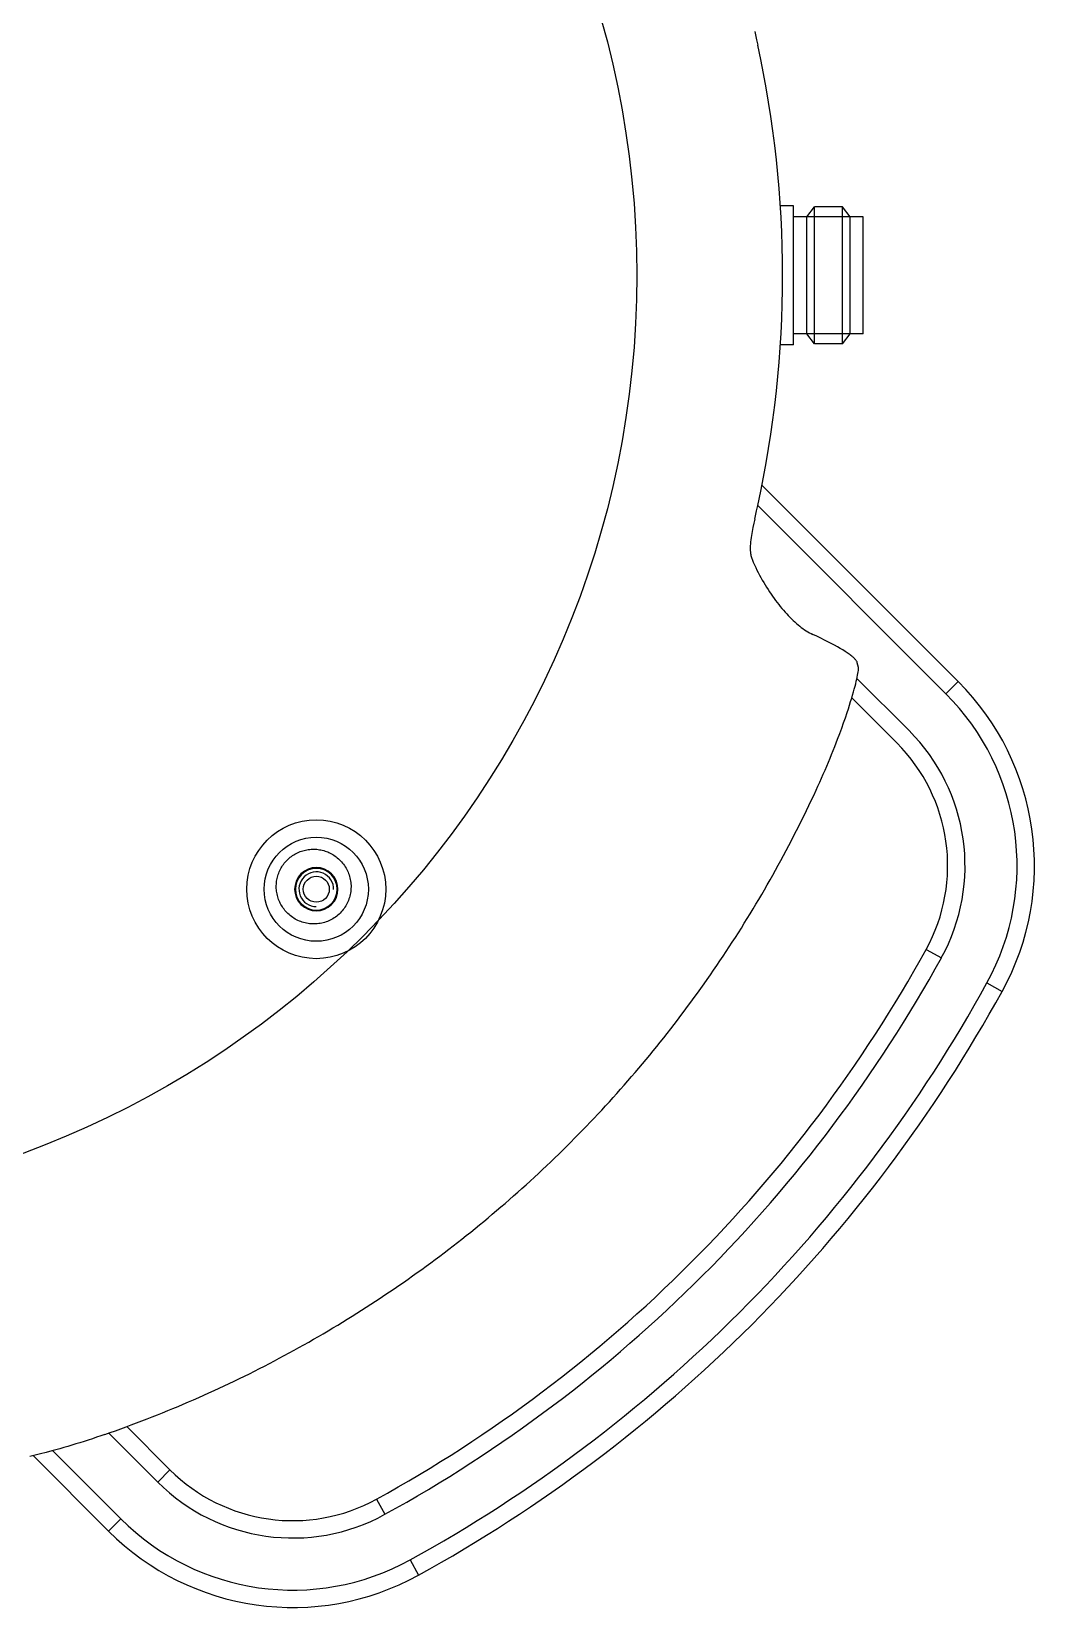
# Model space of a CAD drawing. Header units: millimetres. Extents: x -139278 to 641613, y -260926 to 217780.
# Drawn here: x 43906.3 to 44137.5, y 13716.3 to 14079.6 of the extents above; entities that cross this region are included whole.
import ezdxf

# ---------------------------------------------------------------- set-up
doc = ezdxf.new("R2010")
doc.units = ezdxf.units.MM

msp = doc.modelspace()

# ---------------------------------------------------------------- linework, layer by layer
for p, q in [((44073.033, 14079.568), (44073.451, 14077.686)), ((44073.451, 14077.686), (44073.728, 14076.426)), ((44081.998, 14039.376), (44078.931, 14039.376)), ((44081.998, 14007.354), (44081.998, 14039.376)), ((44085, 14036.875), (44086.77, 14039.176)), ((44093.236, 14039.176), (44086.77, 14039.176)), ((44086.77, 14007.554), (44086.77, 14039.176)), ((44095.006, 14036.875), (44093.236, 14039.176)), ((44093.236, 14007.554), (44093.236, 14039.176)), ((44085, 14036.875), (44081.998, 14036.875)), ((44095.006, 14036.875), (44085, 14036.875)), ((44085, 14009.856), (44085, 14036.875)), ((44098.009, 14036.875), (44095.006, 14036.875)), ((44095.006, 14009.856), (44095.006, 14036.875)), ((44098.009, 14009.856), (44098.009, 14036.875)), ((44085, 14009.856), (44081.998, 14009.856)), ((44095.006, 14009.856), (44085, 14009.856)), ((44086.77, 14007.554), (44085, 14009.856)), ((44093.236, 14007.554), (44095.006, 14009.856)), ((44098.009, 14009.856), (44095.006, 14009.856)), ((44081.998, 14007.354), (44078.931, 14007.354)), ((44093.236, 14007.554), (44086.77, 14007.554)), ((44074.697, 13974.962), (44119.932, 13929.727)), ((44073.033, 13967.163), (44073.451, 13969.044)), ((44073.451, 13969.044), (44073.728, 13970.304)), ((44073.722, 13970.277), (44117.101, 13926.897)), ((44072.614, 13965.251), (44072.516, 13964.776)), ((44072.82, 13966.205), (44072.614, 13965.251)), ((44073.033, 13967.163), (44072.82, 13966.205)), ((44072.021, 13961.493), (44071.993, 13961.031)), ((44072.063, 13961.957), (44072.021, 13961.493)), ((44072.117, 13962.423), (44072.063, 13961.957)), ((44072.182, 13962.89), (44072.117, 13962.423)), ((44072.255, 13963.359), (44072.182, 13962.89)), ((44072.336, 13963.83), (44072.255, 13963.359)), ((44072.423, 13964.302), (44072.336, 13963.83)), ((44072.516, 13964.776), (44072.423, 13964.302)), ((44071.985, 13960.801), (44071.981, 13960.571)), ((44071.981, 13960.571), (44071.981, 13960.343)), ((44071.981, 13960.343), (44071.987, 13960.115)), ((44071.993, 13961.031), (44071.985, 13960.801)), ((44071.987, 13960.115), (44071.998, 13959.888)), ((44071.998, 13959.888), (44072.015, 13959.662)), ((44072.015, 13959.662), (44072.038, 13959.438)), ((44072.038, 13959.438), (44072.067, 13959.215)), ((44072.067, 13959.215), (44072.104, 13958.993)), ((44072.104, 13958.993), (44072.148, 13958.773)), ((44072.148, 13958.773), (44072.201, 13958.554)), ((44072.201, 13958.554), (44072.262, 13958.338)), ((44072.262, 13958.338), (44072.333, 13958.124)), ((44072.333, 13958.124), (44072.413, 13957.913)), ((44072.413, 13957.913), (44072.68, 13957.279)), ((44072.68, 13957.279), (44072.956, 13956.654)), ((44072.956, 13956.654), (44073.24, 13956.039)), ((44073.24, 13956.039), (44073.532, 13955.433)), ((44073.532, 13955.433), (44073.831, 13954.836)), ((44073.831, 13954.836), (44074.137, 13954.248)), ((44074.137, 13954.248), (44074.45, 13953.669)), ((44074.45, 13953.669), (44074.768, 13953.1)), ((44074.768, 13953.1), (44075.092, 13952.54)), ((44075.092, 13952.54), (44075.421, 13951.989)), ((44075.421, 13951.989), (44075.755, 13951.448)), ((44075.755, 13951.448), (44076.093, 13950.916)), ((44076.093, 13950.916), (44076.435, 13950.393)), ((44076.435, 13950.393), (44076.781, 13949.881)), ((44076.781, 13949.881), (44077.13, 13949.378)), ((44077.13, 13949.378), (44077.483, 13948.885)), ((44077.483, 13948.885), (44077.838, 13948.402)), ((44077.838, 13948.402), (44078.196, 13947.93)), ((44078.196, 13947.93), (44078.557, 13947.468)), ((44078.557, 13947.468), (44078.919, 13947.016)), ((44078.919, 13947.016), (44079.284, 13946.576)), ((44079.284, 13946.576), (44079.651, 13946.146)), ((44079.651, 13946.146), (44080.019, 13945.728)), ((44080.019, 13945.728), (44080.389, 13945.321)), ((44080.389, 13945.321), (44080.76, 13944.926)), ((44080.76, 13944.926), (44081.133, 13944.542)), ((44081.133, 13944.542), (44081.506, 13944.171)), ((44081.506, 13944.171), (44081.881, 13943.813)), ((44081.881, 13943.813), (44082.256, 13943.467)), ((44082.256, 13943.467), (44082.632, 13943.135)), ((44082.632, 13943.135), (44083.009, 13942.815)), ((44083.009, 13942.815), (44083.386, 13942.51)), ((44083.386, 13942.51), (44083.763, 13942.218)), ((44083.763, 13942.218), (44084.14, 13941.941)), ((44084.14, 13941.941), (44084.518, 13941.678)), ((44084.518, 13941.678), (44084.895, 13941.43)), ((44084.895, 13941.43), (44085.272, 13941.197)), ((44085.272, 13941.197), (44085.649, 13940.981)), ((44085.649, 13940.981), (44086.025, 13940.78)), ((44086.025, 13940.78), (44086.4, 13940.595)), ((44087.34, 13940.15), (44086.399, 13940.595)), ((44088.238, 13939.715), (44087.34, 13940.15)), ((44089.094, 13939.291), (44088.238, 13939.715)), ((44089.907, 13938.879), (44089.094, 13939.291)), ((44090.676, 13938.478), (44089.907, 13938.879)), ((44091.401, 13938.089), (44090.676, 13938.478)), ((44092.081, 13937.713), (44091.401, 13938.089)), ((44092.716, 13937.349), (44092.081, 13937.713)), ((44093.304, 13936.998), (44092.716, 13937.349)), ((44093.847, 13936.66), (44093.304, 13936.998)), ((44094.344, 13936.335), (44093.847, 13936.66)), ((44094.793, 13936.023), (44094.344, 13936.335)), ((44095, 13935.873), (44094.793, 13936.023)), ((44095.195, 13935.725), (44095, 13935.873)), ((44095.378, 13935.582), (44095.195, 13935.725)), ((44095.55, 13935.441), (44095.378, 13935.582)), ((44095.709, 13935.305), (44095.55, 13935.441)), ((44095.857, 13935.172), (44095.709, 13935.305)), ((44095.993, 13935.042), (44095.857, 13935.172)), ((44096.116, 13934.916), (44095.993, 13935.042)), ((44096.228, 13934.794), (44096.116, 13934.916)), ((44096.328, 13934.675), (44096.228, 13934.794)), ((44096.415, 13934.56), (44096.328, 13934.675)), ((44096.491, 13934.448), (44096.415, 13934.56)), ((44096.554, 13934.341), (44096.491, 13934.448)), ((44096.605, 13934.236), (44096.554, 13934.341)), ((44096.645, 13934.136), (44096.605, 13934.236)), ((44096.672, 13934.039), (44096.645, 13934.136)), ((44096.919, 13932.931), (44096.672, 13934.039)), ((44096.914, 13932.235), (44096.935, 13932.49)), ((44096.931, 13932.866), (44096.919, 13932.931)), ((44096.938, 13932.789), (44096.931, 13932.866)), ((44096.935, 13932.49), (44096.941, 13932.701)), ((44096.941, 13932.701), (44096.938, 13932.789)), ((44096.15, 13928.628), (44096.303, 13929.224)), ((44096.303, 13929.224), (44096.44, 13929.78)), ((44096.44, 13929.78), (44096.56, 13930.295)), ((44096.56, 13930.295), (44096.664, 13930.769)), ((44096.589, 13930.427), (44108.61, 13918.406)), ((44096.664, 13930.769), (44096.751, 13931.2)), ((44096.751, 13931.2), (44096.822, 13931.589)), ((44096.822, 13931.589), (44096.876, 13931.934)), ((44096.876, 13931.934), (44096.914, 13932.235)), ((44117.101, 13926.897), (44119.932, 13929.727)), ((44095.133, 13925.097), (44095.37, 13925.873)), ((44095.37, 13925.873), (44095.59, 13926.616)), ((44095.395, 13925.96), (44105.78, 13915.575)), ((44095.59, 13926.616), (44095.793, 13927.323)), ((44095.793, 13927.323), (44095.98, 13927.994)), ((44095.98, 13927.994), (44096.15, 13928.628)), ((44093.918, 13921.374), (44094.326, 13922.581)), ((44094.326, 13922.581), (44094.611, 13923.449)), ((44094.611, 13923.449), (44094.88, 13924.289)), ((44094.88, 13924.289), (44095.133, 13925.097)), ((44092.619, 13917.735), (44093.076, 13918.983)), ((44093.076, 13918.983), (44093.509, 13920.197)), ((44093.509, 13920.197), (44093.918, 13921.374)), ((44091.113, 13913.823), (44091.465, 13914.711)), ((44091.465, 13914.711), (44091.807, 13915.59)), ((44091.807, 13915.59), (44092.139, 13916.457)), ((44092.139, 13916.457), (44092.619, 13917.735)), ((44089.621, 13910.196), (44090.007, 13911.112)), ((44090.007, 13911.112), (44090.384, 13912.023)), ((44090.384, 13912.023), (44090.753, 13912.927)), ((44090.753, 13912.927), (44091.113, 13913.823)), ((44088.007, 13906.5), (44088.421, 13907.427)), ((44088.421, 13907.427), (44088.828, 13908.352)), ((44088.828, 13908.352), (44089.228, 13909.276)), ((44089.228, 13909.276), (44089.621, 13910.196)), ((44086.069, 13902.31), (44086.619, 13903.479)), ((44086.619, 13903.479), (44087.163, 13904.649)), ((44087.163, 13904.649), (44087.588, 13905.574)), ((44087.588, 13905.574), (44088.007, 13906.5)), ((44084.387, 13898.821), (44084.953, 13899.981)), ((44084.953, 13899.981), (44085.514, 13901.145)), ((44085.514, 13901.145), (44086.069, 13902.31)), ((44082.658, 13895.355), (44083.239, 13896.507)), ((44083.239, 13896.507), (44083.816, 13897.663)), ((44083.816, 13897.663), (44084.387, 13898.821)), ((44080.881, 13891.912), (44081.479, 13893.057)), ((44081.479, 13893.057), (44082.071, 13894.204)), ((44082.071, 13894.204), (44082.658, 13895.355)), ((43965.222, 13888.568), (43965.457, 13888.795)), ((43965.457, 13888.795), (43965.701, 13889.012)), ((43965.701, 13889.012), (43965.953, 13889.22)), ((43965.953, 13889.22), (43966.212, 13889.418)), ((43966.212, 13889.418), (43966.479, 13889.606)), ((43966.479, 13889.606), (43966.752, 13889.783)), ((43966.752, 13889.783), (43967.032, 13889.95)), ((43967.032, 13889.95), (43967.318, 13890.106)), ((43967.318, 13890.106), (43967.61, 13890.251)), ((43967.61, 13890.251), (43967.907, 13890.385)), ((43967.907, 13890.385), (43968.209, 13890.507)), ((43968.209, 13890.507), (43968.515, 13890.618)), ((43968.515, 13890.618), (43968.825, 13890.717)), ((43968.825, 13890.717), (43969.139, 13890.804)), ((43969.139, 13890.804), (43969.456, 13890.88)), ((43969.456, 13890.88), (43969.775, 13890.943)), ((43969.775, 13890.943), (43970.097, 13890.994)), ((43970.097, 13890.994), (43970.42, 13891.033)), ((43970.42, 13891.033), (43970.744, 13891.06)), ((43970.744, 13891.06), (43971.07, 13891.074)), ((43971.07, 13891.074), (43971.395, 13891.076)), ((43971.395, 13891.076), (43971.721, 13891.066)), ((43971.721, 13891.066), (43972.045, 13891.044)), ((43972.045, 13891.044), (43972.369, 13891.009)), ((43972.369, 13891.009), (43972.691, 13890.963)), ((43972.691, 13890.963), (43973.011, 13890.904)), ((43973.011, 13890.904), (43973.329, 13890.833)), ((43973.329, 13890.833), (43973.644, 13890.75)), ((43973.644, 13890.75), (43973.955, 13890.656)), ((43973.955, 13890.656), (43974.263, 13890.549)), ((43974.263, 13890.549), (43974.566, 13890.432)), ((43974.566, 13890.432), (43974.865, 13890.303)), ((43974.865, 13890.303), (43975.159, 13890.162)), ((43975.159, 13890.162), (43975.447, 13890.011)), ((43975.447, 13890.011), (43975.729, 13889.849)), ((43975.729, 13889.849), (43976.005, 13889.677)), ((43976.005, 13889.677), (43976.274, 13889.494)), ((43976.274, 13889.494), (43976.536, 13889.302)), ((43976.536, 13889.302), (43976.791, 13889.1)), ((43976.791, 13889.1), (43977.038, 13888.888)), ((43977.038, 13888.888), (43977.296, 13888.65)), ((44079.057, 13888.495), (44079.67, 13889.631)), ((44079.67, 13889.631), (44080.278, 13890.77)), ((44080.278, 13890.77), (44080.881, 13891.912)), ((43963.069, 13884.952), (43963.168, 13885.263)), ((43963.168, 13885.263), (43963.279, 13885.57)), ((43963.279, 13885.57), (43963.401, 13885.873)), ((43963.401, 13885.873), (43963.535, 13886.171)), ((43963.535, 13886.171), (43963.68, 13886.464)), ((43963.68, 13886.464), (43963.836, 13886.751)), ((43963.836, 13886.751), (43964.003, 13887.032)), ((43964.003, 13887.032), (43964.181, 13887.307)), ((43964.181, 13887.307), (43964.37, 13887.574)), ((43964.37, 13887.574), (43964.568, 13887.834)), ((43964.568, 13887.834), (43964.776, 13888.087)), ((43964.776, 13888.087), (43964.995, 13888.332)), ((43964.995, 13888.332), (43965.222, 13888.568)), ((43977.296, 13888.65), (43977.543, 13888.402)), ((43977.543, 13888.402), (43977.78, 13888.145)), ((43977.78, 13888.145), (43978.007, 13887.878)), ((43978.007, 13887.878), (43978.222, 13887.602)), ((43978.222, 13887.602), (43978.427, 13887.317)), ((43978.427, 13887.317), (43978.619, 13887.025)), ((43978.619, 13887.025), (43978.8, 13886.724)), ((43978.8, 13886.724), (43978.968, 13886.417)), ((43978.968, 13886.417), (43979.124, 13886.103)), ((43979.124, 13886.103), (43979.267, 13885.783)), ((43979.267, 13885.783), (43979.397, 13885.458)), ((43979.397, 13885.458), (43979.514, 13885.127)), ((44077.187, 13885.103), (44077.816, 13886.231)), ((44077.816, 13886.231), (44078.439, 13887.361)), ((44078.439, 13887.361), (44079.057, 13888.495)), ((43962.714, 13882.373), (43962.715, 13882.7)), ((43962.725, 13882.047), (43962.714, 13882.373)), ((43962.715, 13882.7), (43962.729, 13883.026)), ((43962.748, 13881.721), (43962.725, 13882.047)), ((43962.729, 13883.026), (43962.755, 13883.352)), ((43962.784, 13881.396), (43962.748, 13881.721)), ((43962.755, 13883.352), (43962.794, 13883.676)), ((43962.794, 13883.676), (43962.844, 13883.999)), ((43962.844, 13883.999), (43962.907, 13884.319)), ((43962.907, 13884.319), (43962.982, 13884.637)), ((43962.982, 13884.637), (43963.069, 13884.952)), ((43979.514, 13885.127), (43979.617, 13884.792)), ((43979.617, 13884.792), (43979.707, 13884.453)), ((43979.707, 13884.453), (43979.783, 13884.111)), ((43979.783, 13884.111), (43979.845, 13883.765)), ((43979.845, 13883.765), (43979.893, 13883.417)), ((43979.918, 13881.664), (43979.88, 13881.314)), ((43979.893, 13883.417), (43979.926, 13883.068)), ((43979.942, 13882.015), (43979.918, 13881.664)), ((43979.926, 13883.068), (43979.946, 13882.717)), ((43979.951, 13882.366), (43979.942, 13882.015)), ((43979.946, 13882.717), (43979.951, 13882.366)), ((44074.621, 13880.62), (44075.271, 13881.736)), ((44075.271, 13881.736), (44075.915, 13882.856)), ((44075.915, 13882.856), (44076.553, 13883.978)), ((44076.553, 13883.978), (44077.187, 13885.103)), ((43962.831, 13881.073), (43962.784, 13881.396)), ((43962.891, 13880.752), (43962.831, 13881.073)), ((43962.964, 13880.434), (43962.891, 13880.752)), ((43963.048, 13880.118), (43962.964, 13880.434)), ((43963.144, 13879.806), (43963.048, 13880.118)), ((43963.251, 13879.498), (43963.144, 13879.806)), ((43963.37, 13879.194), (43963.251, 13879.498)), ((43963.501, 13878.895), (43963.37, 13879.194)), ((43963.643, 13878.601), (43963.501, 13878.895)), ((43963.796, 13878.312), (43963.643, 13878.601)), ((43963.959, 13878.03), (43963.796, 13878.312)), ((43964.133, 13877.753), (43963.959, 13878.03)), ((43978.737, 13878.011), (43978.55, 13877.712)), ((43978.912, 13878.317), (43978.737, 13878.011)), ((43979.073, 13878.63), (43978.912, 13878.317)), ((43979.222, 13878.949), (43979.073, 13878.63)), ((43979.357, 13879.274), (43979.222, 13878.949)), ((43979.479, 13879.605), (43979.357, 13879.274)), ((43979.587, 13879.94), (43979.479, 13879.605)), ((43979.682, 13880.279), (43979.587, 13879.94)), ((43979.762, 13880.621), (43979.682, 13880.279)), ((43979.828, 13880.967), (43979.762, 13880.621)), ((43979.88, 13881.314), (43979.828, 13880.967)), ((44072.644, 13877.289), (44073.308, 13878.397)), ((44073.308, 13878.397), (44073.967, 13879.507)), ((44073.967, 13879.507), (44074.621, 13880.62)), ((43964.318, 13877.484), (43964.133, 13877.753)), ((43964.512, 13877.222), (43964.318, 13877.484)), ((43964.716, 13876.967), (43964.512, 13877.222)), ((43964.929, 13876.72), (43964.716, 13876.967)), ((43965.168, 13876.465), (43964.929, 13876.72)), ((43965.416, 13876.219), (43965.168, 13876.465)), ((43965.675, 13875.984), (43965.416, 13876.219)), ((43965.942, 13875.759), (43965.675, 13875.984)), ((43966.218, 13875.545), (43965.942, 13875.759)), ((43966.503, 13875.343), (43966.218, 13875.545)), ((43966.795, 13875.152), (43966.503, 13875.343)), ((43967.095, 13874.973), (43966.795, 13875.152)), ((43967.402, 13874.806), (43967.095, 13874.973)), ((43967.715, 13874.652), (43967.402, 13874.806)), ((43968.035, 13874.511), (43967.715, 13874.652)), ((43968.36, 13874.382), (43968.035, 13874.511)), ((43968.69, 13874.267), (43968.36, 13874.382)), ((43969.024, 13874.165), (43968.69, 13874.267)), ((43974.196, 13874.315), (43973.862, 13874.206)), ((43974.525, 13874.436), (43974.196, 13874.315)), ((43974.849, 13874.572), (43974.525, 13874.436)), ((43975.168, 13874.72), (43974.849, 13874.572)), ((43975.479, 13874.882), (43975.168, 13874.72)), ((43975.784, 13875.056), (43975.479, 13874.882)), ((43976.082, 13875.242), (43975.784, 13875.056)), ((43976.372, 13875.441), (43976.082, 13875.242)), ((43976.653, 13875.651), (43976.372, 13875.441)), ((43976.926, 13875.873), (43976.653, 13875.651)), ((43977.189, 13876.105), (43976.926, 13875.873)), ((43977.442, 13876.348), (43977.189, 13876.105)), ((43977.685, 13876.602), (43977.442, 13876.348)), ((43977.918, 13876.866), (43977.685, 13876.602)), ((43978.141, 13877.139), (43977.918, 13876.866)), ((43978.351, 13877.421), (43978.141, 13877.139)), ((43978.55, 13877.712), (43978.351, 13877.421)), ((44070.621, 13873.986), (44071.3, 13875.084)), ((44071.3, 13875.084), (44071.974, 13876.185)), ((44071.974, 13876.185), (44072.644, 13877.289)), ((43969.363, 13874.077), (43969.024, 13874.165)), ((43969.705, 13874.002), (43969.363, 13874.077)), ((43970.049, 13873.941), (43969.705, 13874.002)), ((43970.396, 13873.895), (43970.049, 13873.941)), ((43970.744, 13873.862), (43970.396, 13873.895)), ((43971.094, 13873.843), (43970.744, 13873.862)), ((43971.444, 13873.839), (43971.094, 13873.843)), ((43971.794, 13873.849), (43971.444, 13873.839)), ((43972.144, 13873.873), (43971.794, 13873.849)), ((43972.492, 13873.912), (43972.144, 13873.873)), ((43972.839, 13873.964), (43972.492, 13873.912)), ((43973.183, 13874.031), (43972.839, 13873.964)), ((43973.525, 13874.112), (43973.183, 13874.031)), ((43973.862, 13874.206), (43973.525, 13874.112)), ((44067.853, 13869.625), (44068.552, 13870.711)), ((44068.552, 13870.711), (44069.247, 13871.799)), ((44069.247, 13871.799), (44069.936, 13872.891)), ((44069.936, 13872.891), (44070.621, 13873.986)), ((44065.726, 13866.388), (44066.44, 13867.464)), ((44066.44, 13867.464), (44067.149, 13868.543)), ((44067.149, 13868.543), (44067.853, 13869.625)), ((44112.536, 13867.958), (44116.042, 13866.027)), ((44063.554, 13863.181), (44064.283, 13864.247)), ((44064.283, 13864.247), (44065.006, 13865.316)), ((44065.006, 13865.316), (44065.726, 13866.388)), ((44060.59, 13858.951), (44061.338, 13860.003)), ((44061.338, 13860.003), (44062.082, 13861.059)), ((44062.082, 13861.059), (44062.82, 13862.118)), ((44062.82, 13862.118), (44063.554, 13863.181)), ((44126.56, 13860.233), (44130.066, 13858.302)), ((44058.317, 13855.814), (44059.079, 13856.856)), ((44059.079, 13856.856), (44059.837, 13857.902)), ((44059.837, 13857.902), (44060.59, 13858.951)), ((44055.22, 13851.681), (44056.001, 13852.709)), ((44056.001, 13852.709), (44056.778, 13853.741)), ((44056.778, 13853.741), (44057.55, 13854.776)), ((44057.55, 13854.776), (44058.317, 13855.814)), ((44052.848, 13848.619), (44053.643, 13849.636)), ((44053.643, 13849.636), (44054.434, 13850.657)), ((44054.434, 13850.657), (44055.22, 13851.681)), ((44049.62, 13844.587), (44050.434, 13845.589)), ((44050.434, 13845.589), (44051.243, 13846.595)), ((44051.243, 13846.595), (44052.048, 13847.605)), ((44052.048, 13847.605), (44052.848, 13848.619)), ((44046.319, 13840.614), (44047.151, 13841.602)), ((44047.151, 13841.602), (44047.978, 13842.593)), ((44047.978, 13842.593), (44048.801, 13843.588)), ((44048.801, 13843.588), (44049.62, 13844.587)), ((44043.796, 13837.675), (44044.642, 13838.651)), ((44044.642, 13838.651), (44045.483, 13839.631)), ((44045.483, 13839.631), (44046.319, 13840.614)), ((44040.37, 13833.81), (44041.233, 13834.77)), ((44041.233, 13834.77), (44042.092, 13835.735)), ((44042.092, 13835.735), (44042.946, 13836.703)), ((44042.946, 13836.703), (44043.796, 13837.675)), ((44036.874, 13830.008), (44037.755, 13830.953)), ((44037.755, 13830.953), (44038.631, 13831.901)), ((44038.631, 13831.901), (44039.503, 13832.854)), ((44039.503, 13832.854), (44040.37, 13833.81)), ((44033.309, 13826.271), (44034.207, 13827.199)), ((44034.207, 13827.199), (44035.1, 13828.132)), ((44035.1, 13828.132), (44035.989, 13829.068)), ((44035.989, 13829.068), (44036.874, 13830.008)), ((44029.677, 13822.599), (44030.591, 13823.511)), ((44030.591, 13823.511), (44031.501, 13824.427)), ((44031.501, 13824.427), (44032.407, 13825.347)), ((44032.407, 13825.347), (44033.309, 13826.271)), ((44025.978, 13818.995), (44026.909, 13819.89)), ((44026.909, 13819.89), (44027.835, 13820.789)), ((44027.835, 13820.789), (44028.758, 13821.692)), ((44028.758, 13821.692), (44029.677, 13822.599)), ((44022.214, 13815.458), (44023.161, 13816.336)), ((44023.161, 13816.336), (44024.104, 13817.218)), ((44024.104, 13817.218), (44025.043, 13818.104)), ((44025.043, 13818.104), (44025.978, 13818.995)), ((44018.386, 13811.991), (44019.348, 13812.851)), ((44019.348, 13812.851), (44020.307, 13813.716)), ((44020.307, 13813.716), (44021.263, 13814.585)), ((44021.263, 13814.585), (44022.214, 13815.458)), ((44014.495, 13808.595), (44015.473, 13809.437)), ((44015.473, 13809.437), (44016.448, 13810.284)), ((44016.448, 13810.284), (44017.419, 13811.135)), ((44017.419, 13811.135), (44018.386, 13811.991)), ((44009.545, 13804.45), (44010.543, 13805.269)), ((44010.543, 13805.269), (44011.536, 13806.094)), ((44011.536, 13806.094), (44012.526, 13806.923)), ((44012.526, 13806.923), (44013.512, 13807.757)), ((44013.512, 13807.757), (44014.495, 13808.595)), ((44005.518, 13801.215), (44006.53, 13802.017)), ((44006.53, 13802.017), (44007.539, 13802.823)), ((44007.539, 13802.823), (44008.544, 13803.634)), ((44008.544, 13803.634), (44009.545, 13804.45)), ((44000.403, 13797.277), (44001.433, 13798.056)), ((44001.433, 13798.056), (44002.46, 13798.839)), ((44002.46, 13798.839), (44003.483, 13799.626)), ((44003.483, 13799.626), (44004.502, 13800.419)), ((44004.502, 13800.419), (44005.518, 13801.215)), ((43996.246, 13794.211), (43997.29, 13794.971)), ((43997.29, 13794.971), (43998.331, 13795.735)), ((43998.331, 13795.735), (43999.369, 13796.504)), ((43999.369, 13796.504), (44000.403, 13797.277)), ((43990.973, 13790.487), (43992.034, 13791.222)), ((43992.034, 13791.222), (43993.092, 13791.962)), ((43993.092, 13791.962), (43994.147, 13792.707)), ((43994.147, 13792.707), (43995.198, 13793.457)), ((43995.198, 13793.457), (43996.246, 13794.211)), ((43985.616, 13786.883), (43986.694, 13787.594)), ((43986.694, 13787.594), (43987.769, 13788.31)), ((43987.769, 13788.31), (43988.84, 13789.031)), ((43988.84, 13789.031), (43989.908, 13789.756)), ((43989.908, 13789.756), (43990.973, 13790.487)), ((43980.179, 13783.403), (43981.273, 13784.089)), ((43981.273, 13784.089), (43982.363, 13784.78)), ((43982.363, 13784.78), (43983.451, 13785.476)), ((43983.451, 13785.476), (43984.535, 13786.177)), ((43984.535, 13786.177), (43985.616, 13786.883)), ((43973.551, 13779.392), (43974.663, 13780.048)), ((43974.663, 13780.048), (43975.772, 13780.708)), ((43975.772, 13780.708), (43976.879, 13781.375)), ((43976.879, 13781.375), (43977.982, 13782.046)), ((43977.982, 13782.046), (43979.082, 13782.722)), ((43979.082, 13782.722), (43980.179, 13783.403)), ((43966.816, 13775.563), (43967.946, 13776.189)), ((43967.946, 13776.189), (43969.072, 13776.819)), ((43969.072, 13776.819), (43970.196, 13777.454)), ((43970.196, 13777.454), (43971.318, 13778.095)), ((43971.318, 13778.095), (43972.436, 13778.741)), ((43972.436, 13778.741), (43973.551, 13779.392)), ((43961.125, 13772.515), (43962.268, 13773.114)), ((43962.268, 13773.114), (43963.409, 13773.719)), ((43963.409, 13773.719), (43964.548, 13774.329)), ((43964.548, 13774.329), (43965.683, 13774.943)), ((43965.683, 13774.943), (43966.816, 13775.563)), ((43953.044, 13768.467), (43954.206, 13769.03)), ((43954.206, 13769.03), (43955.366, 13769.598)), ((43955.366, 13769.598), (43956.523, 13770.171)), ((43956.523, 13770.171), (43957.677, 13770.749)), ((43957.677, 13770.749), (43958.829, 13771.332)), ((43958.829, 13771.332), (43959.978, 13771.921)), ((43959.978, 13771.921), (43961.125, 13772.515)), ((43946.017, 13765.205), (43947.194, 13765.735)), ((43947.194, 13765.735), (43948.369, 13766.271)), ((43948.369, 13766.271), (43949.541, 13766.812)), ((43949.541, 13766.812), (43950.711, 13767.359)), ((43950.711, 13767.359), (43951.879, 13767.91)), ((43951.879, 13767.91), (43953.044, 13768.467)), ((43936.514, 13761.157), (43937.71, 13761.644)), ((43937.71, 13761.644), (43938.904, 13762.136)), ((43938.904, 13762.136), (43940.095, 13762.634)), ((43940.095, 13762.634), (43941.284, 13763.137)), ((43941.284, 13763.137), (43942.471, 13763.646)), ((43942.471, 13763.646), (43943.655, 13764.16)), ((43943.655, 13764.16), (43944.837, 13764.68)), ((43944.837, 13764.68), (43946.017, 13765.205)), ((43928.083, 13757.901), (43929.293, 13758.35)), ((43929.293, 13758.35), (43930.502, 13758.804)), ((43930.502, 13758.804), (43931.709, 13759.263)), ((43931.709, 13759.263), (43932.913, 13759.728)), ((43932.913, 13759.728), (43934.116, 13760.199)), ((43934.116, 13760.199), (43935.316, 13760.675)), ((43935.316, 13760.675), (43936.514, 13761.157)), ((43918.415, 13754.565), (43917.462, 13754.265)), ((43919.373, 13754.872), (43918.415, 13754.565)), ((43920.333, 13755.186), (43919.373, 13754.872)), ((43921.295, 13755.506), (43920.333, 13755.186)), ((43922.258, 13755.831), (43921.295, 13755.506)), ((43923.219, 13756.162), (43922.258, 13755.831)), ((43923.219, 13756.162), (43924.438, 13756.589)), ((43924.095, 13756.469), (43935.384, 13745.18)), ((43924.438, 13756.589), (43925.655, 13757.021)), ((43925.655, 13757.021), (43926.87, 13757.458)), ((43926.87, 13757.458), (43928.083, 13757.901)), ((43928.258, 13757.966), (43938.214, 13748.01)), ((43907.134, 13751.386), (43905.924, 13751.095)), ((43906.651, 13751.27), (43924.063, 13733.858)), ((43908.384, 13751.697), (43907.134, 13751.386)), ((43909.67, 13752.028), (43908.384, 13751.697)), ((43910.988, 13752.379), (43909.67, 13752.028)), ((43911.883, 13752.624), (43910.988, 13752.379)), ((43911.156, 13752.425), (43926.893, 13736.688)), ((43912.79, 13752.878), (43911.883, 13752.624)), ((43913.707, 13753.139), (43912.79, 13752.878)), ((43914.635, 13753.409), (43913.707, 13753.139)), ((43915.57, 13753.687), (43914.635, 13753.409)), ((43916.513, 13753.973), (43915.57, 13753.687)), ((43917.462, 13754.265), (43916.513, 13753.973)), ((43935.384, 13745.18), (43938.214, 13748.01)), ((43985.832, 13741.254), (43987.763, 13737.748)), ((43924.063, 13733.858), (43926.893, 13736.688)), ((43993.557, 13727.23), (43995.488, 13723.724))]:
    msp.add_line(p, q)
for centre, radius in [((43830.425, 14023.365), 215.397), ((43971.943, 13881.847), 16.011), ((43971.943, 13881.847), 12.008), ((43971.943, 13881.847), 3.002)]:
    msp.add_circle(centre, radius)
for centre, radius, start, end in [((43830.425, 14023.365), 249.022, 347.69719, 12.30283), ((44077.476, 13887.272), 60.041, 331.15091, 45), ((44077.476, 13887.272), 56.039, 331.15091, 45), ((44077.476, 13887.272), 44.03, 331.15091, 45), ((44077.476, 13887.272), 40.028, 331.15091, 45), ((43971.943, 13881.847), 4.996, 135, 315), ((43971.943, 13881.847), 4.803, 135, 315), ((43971.943, 13881.847), 4.003, 358.5585, 270), ((43971.943, 13881.847), 4.996, 315, 135), ((43971.943, 13881.847), 4.803, 315, 135), ((43830.425, 14023.365), 322.084, 298.84909, 331.15091), ((43830.425, 14023.365), 326.087, 298.84909, 331.15091), ((43830.425, 14023.365), 338.095, 298.84909, 331.15091), ((43830.425, 14023.365), 342.098, 298.84909, 331.15091), ((43966.518, 13776.314), 40.028, 225, 298.84909), ((43966.518, 13776.314), 44.03, 225, 298.84909), ((43966.518, 13776.314), 56.039, 225, 298.84909), ((43966.518, 13776.314), 60.041, 225, 298.84909)]:
    msp.add_arc(centre, radius, start, end)

doc.saveas('drawing.dxf')
